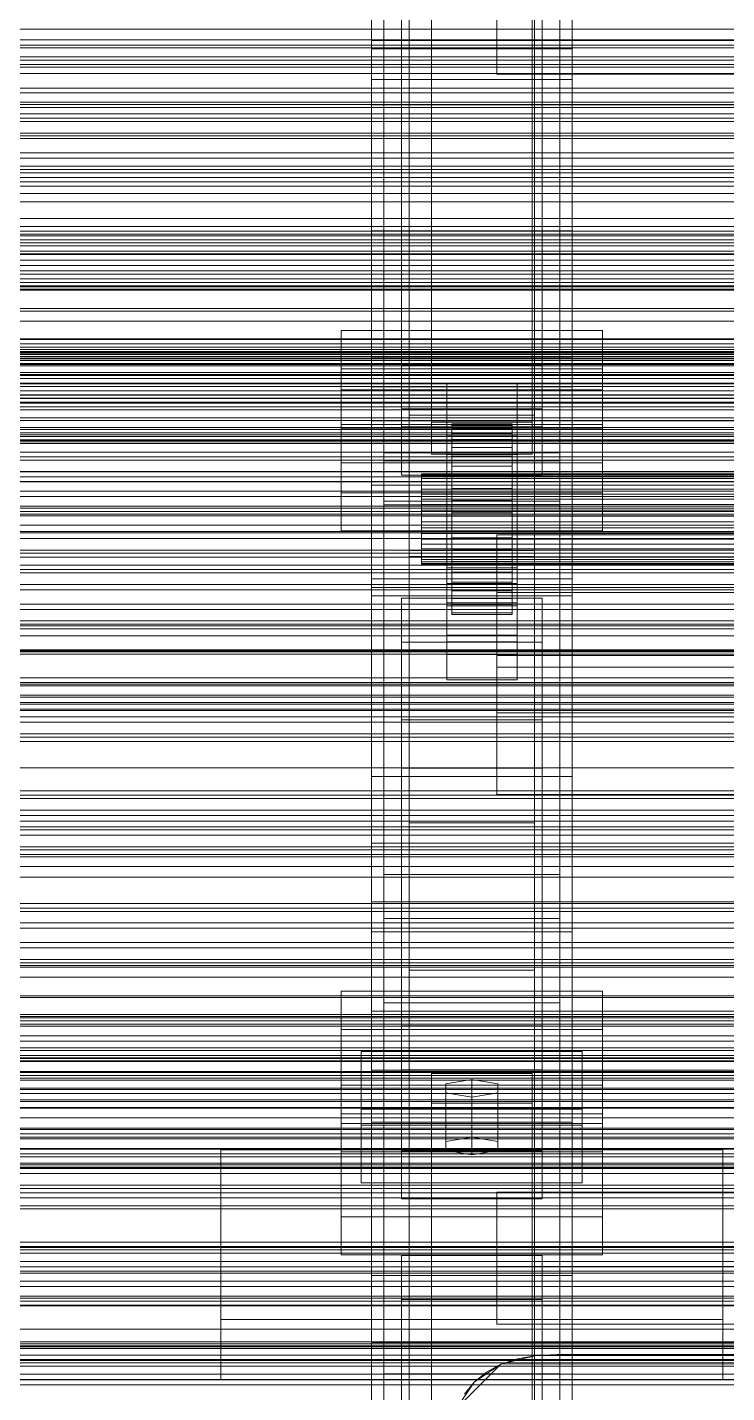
# Model space of a CAD drawing. Header units: millimetres. Extents: x -1970 to 59977, y -50268 to 6837.
# Drawn here: x -518.5 to -379.3, y -33222.6 to -32950.9 of the extents above; entities that cross this region are included whole.
import ezdxf

# ---------------------------------------------------------------- set-up
doc = ezdxf.new("R2010")
doc.units = ezdxf.units.MM
for name, color, linetype, lineweight in [('frontal_C01', 7, 'Continuous', 0), ('frontal_C02', 7, 'Continuous', 0), ('frontal_C03', 7, 'Continuous', 0), ('frontal_C03-dry', 7, 'Continuous', 0), ('frontal_mezcladora', 7, 'Continuous', 0), ('frontal_secador', 7, 'Continuous', 0)]:
    doc.layers.add(name, color=color, linetype=linetype, lineweight=lineweight)

msp = doc.modelspace()

# ---------------------------------------------------------------- linework, layer by layer
at = {"layer": 'frontal_C01'}
for p, q in [((-450, -33130.885), (-450, -32746.676)), ((-410, -32746.676), (-410, -33130.885)), ((-442.5, -33411.882), (-442.5, -32752.939)), ((-417.5, -32752.939), (-417.5, -33411.882)), ((-447.5, -33035.555), (-447.5, -32760.82)), ((-412.5, -32760.82), (-412.5, -33035.555)), ((-447.5, -33045.16), (-447.5, -32770.426)), ((-412.5, -33045.16), (-412.5, -32770.426)), ((-442.5, -33437.251), (-442.5, -32778.308)), ((-417.5, -33437.251), (-417.5, -32778.308)), ((-450, -32955.182), (-450, -32783.889)), ((-450, -33168.78), (-450, -32784.57)), ((-410, -32955.182), (-410, -32783.889)), ((-410, -33168.78), (-410, -32784.57)), ((-438, -33029.451), (-438, -32892.842)), ((-418, -32892.842), (-418, -33029.451)), ((-438, -32899.245), (-438, -33035.855)), ((-418, -33035.855), (-418, -32899.245)), ((-450, -32907.814), (-450, -32955.182)), ((-450, -33016.673), (-450, -32907.814)), ((-410, -32955.182), (-410, -32907.814)), ((-410, -32907.814), (-410, -33016.673)), ((-450, -32953.515), (-450, -32920.358)), ((-450, -32933.165), (-450, -32966.322)), ((-444, -32954.98), (-444, -32945.375)), ((-444, -33030.39), (-444, -32945.375)), ((-425, -32943.94), (-425, -32960.205)), ((-416, -32945.375), (-416, -32954.98)), ((-416, -32945.375), (-416, -33030.39)), ((-425, -32948.837), (-425, -32960.205)), ((450, -32953.515), (-450, -32953.515)), ((-450, -32953.515), (-450, -32966.322)), ((-450, -32955.182), (-410, -32955.182)), ((-450, -33064.041), (-450, -32955.182)), ((-416, -32954.98), (-444, -32954.98)), ((-444, -32954.98), (-444, -33039.995)), ((-416, -33039.995), (-416, -32954.98)), ((-410, -33064.041), (-410, -32955.182)), ((-425, -32960.205), (425, -32960.205)), ((-450, -32966.322), (450, -32966.322)), ((-410, -33016.673), (-450, -33016.673)), ((-450, -33016.673), (-450, -33064.041)), ((-450, -33400.882), (-450, -33016.673)), ((-410, -33064.041), (-410, -33016.673)), ((-410, -33016.673), (-410, -33400.882)), ((-435, -33025.662), (-435, -33021.82)), ((-435, -33021.82), (-421, -33021.82)), ((-435, -33061.609), (-435, -33021.82)), ((-421, -33021.82), (-421, -33025.662)), ((-421, -33021.82), (-421, -33061.609)), ((-456, -33043.543), (-456, -33023.052)), ((-456, -33023.052), (-404, -33023.052)), ((-456, -33030.631), (-456, -33023.052)), ((-404, -33023.052), (-404, -33043.543)), ((-404, -33023.052), (-404, -33030.631)), ((-421, -33025.662), (-435, -33025.662)), ((-435, -33025.662), (-435, -33065.451)), ((-421, -33065.451), (-421, -33025.662)), ((-450, -33042.024), (-450, -33029.217)), ((-450, -33029.217), (450, -33029.217)), ((-450, -33062.374), (-450, -33029.217)), ((-418, -33029.451), (-438, -33029.451)), ((-438, -33029.451), (-438, -33035.855)), ((-434, -33039.777), (-434, -33029.797)), ((-434, -33029.797), (-434, -33030.128)), ((-434, -33029.797), (-422, -33029.797)), ((-434, -33030.758), (-434, -33029.797)), ((-434, -33039.933), (-434, -33030.128)), ((-434, -33030.128), (-434, -33031.729)), ((-434, -33030.128), (-422, -33030.128)), ((-422, -33030.128), (-422, -33029.797)), ((-422, -33029.797), (-422, -33039.777)), ((-422, -33029.797), (-422, -33030.758)), ((-422, -33031.729), (-422, -33030.128)), ((-422, -33030.128), (-422, -33039.933)), ((-418, -33035.855), (-418, -33029.451)), ((-404, -33030.631), (-456, -33030.631)), ((-456, -33030.631), (-456, -33051.122)), ((-416, -33030.39), (-444, -33030.39)), ((-444, -33030.39), (-444, -33039.995)), ((-435, -33035.907), (-435, -33032.065)), ((-435, -33032.065), (-421, -33032.065)), ((-435, -33071.854), (-435, -33032.065)), ((-434, -33040.232), (-434, -33030.758)), ((-434, -33030.758), (-422, -33030.758)), ((-434, -33032.946), (-434, -33030.758)), ((-434, -33040.692), (-434, -33031.729)), ((-434, -33031.729), (-434, -33034.49)), ((-434, -33031.729), (-422, -33031.729)), ((-422, -33030.758), (-422, -33040.232)), ((-422, -33030.758), (-422, -33032.946)), ((-422, -33034.49), (-422, -33031.729)), ((-422, -33031.729), (-422, -33040.692)), ((-421, -33032.065), (-421, -33035.907)), ((-421, -33032.065), (-421, -33071.854)), ((-416, -33039.995), (-416, -33030.39)), ((-404, -33051.122), (-404, -33030.631)), ((-412.5, -33035.555), (-447.5, -33035.555)), ((-447.5, -33035.555), (-447.5, -33045.16)), ((-434, -33041.268), (-434, -33032.946)), ((-434, -33032.946), (-422, -33032.946)), ((-434, -33036.211), (-434, -33032.946)), ((-434, -33042), (-434, -33034.49)), ((-434, -33034.49), (-434, -33038.223)), ((-434, -33034.49), (-422, -33034.49)), ((-422, -33032.946), (-422, -33041.268)), ((-422, -33032.946), (-422, -33036.211)), ((-422, -33038.223), (-422, -33034.49)), ((-422, -33034.49), (-422, -33042)), ((-412.5, -33045.16), (-412.5, -33035.555)), ((-438, -33035.855), (-418, -33035.855)), ((-421, -33035.907), (-435, -33035.907)), ((-435, -33035.907), (-435, -33075.696)), ((-434, -33042.815), (-434, -33036.211)), ((-434, -33036.211), (-422, -33036.211)), ((-434, -33040.332), (-434, -33036.211)), ((-434, -33043.768), (-434, -33038.223)), ((-434, -33038.223), (-434, -33042.675)), ((-434, -33038.223), (-422, -33038.223)), ((-422, -33036.211), (-422, -33042.815)), ((-422, -33036.211), (-422, -33040.332)), ((-422, -33042.675), (-422, -33038.223)), ((-422, -33038.223), (-422, -33043.768)), ((-421, -33075.696), (-421, -33035.907)), ((-444, -33039.995), (-416, -33039.995)), ((-440, -33040.232), (-440, -33039.777)), ((-440, -33039.777), (-440, -33039.933)), ((-440, -33039.777), (440, -33039.777)), ((-440, -33039.933), (-440, -33040.692)), ((-440, -33039.933), (440, -33039.933)), ((-440, -33041.268), (-440, -33040.232)), ((-440, -33040.232), (440, -33040.232)), ((-440, -33040.692), (-440, -33042)), ((-440, -33040.692), (440, -33040.692)), ((-434, -33039.933), (-434, -33039.777)), ((-422, -33039.777), (-434, -33039.777)), ((-434, -33039.777), (-434, -33040.232)), ((-434, -33040.692), (-434, -33039.933)), ((-422, -33039.933), (-434, -33039.933)), ((-422, -33040.232), (-434, -33040.232)), ((-434, -33040.232), (-434, -33041.268)), ((-434, -33044.767), (-434, -33040.332)), ((-434, -33040.332), (-422, -33040.332)), ((-434, -33045.027), (-434, -33040.332)), ((-434, -33042), (-434, -33040.692)), ((-422, -33040.692), (-434, -33040.692)), ((-422, -33039.777), (-422, -33039.933)), ((-422, -33040.232), (-422, -33039.777)), ((-422, -33039.933), (-422, -33040.692)), ((-422, -33041.268), (-422, -33040.232)), ((-422, -33040.332), (-422, -33044.767)), ((-422, -33040.332), (-422, -33045.027)), ((-422, -33040.692), (-422, -33042)), ((-404, -33043.543), (-456, -33043.543)), ((-456, -33043.543), (-456, -33051.122)), ((450, -33042.024), (-450, -33042.024)), ((-450, -33042.024), (-450, -33075.181)), ((-440, -33042.815), (-440, -33041.268)), ((-440, -33041.268), (440, -33041.268)), ((-440, -33042), (-440, -33043.768)), ((-440, -33042), (440, -33042)), ((-440, -33044.767), (-440, -33042.815)), ((-440, -33042.815), (440, -33042.815)), ((-422, -33041.268), (-434, -33041.268)), ((-434, -33041.268), (-434, -33042.815)), ((-434, -33043.768), (-434, -33042)), ((-422, -33042), (-434, -33042)), ((-434, -33042.675), (-434, -33045.877)), ((-422, -33042.675), (-434, -33042.675)), ((-434, -33042.675), (-434, -33047.541)), ((-422, -33042.815), (-434, -33042.815)), ((-434, -33042.815), (-434, -33044.767)), ((-422, -33042.815), (-422, -33041.268)), ((-422, -33042), (-422, -33043.768)), ((-422, -33045.877), (-422, -33042.675)), ((-422, -33047.541), (-422, -33042.675)), ((-422, -33044.767), (-422, -33042.815)), ((-404, -33051.122), (-404, -33043.543)), ((-447.5, -33045.16), (-412.5, -33045.16)), ((-440, -33043.768), (-440, -33045.877)), ((-440, -33043.768), (440, -33043.768)), ((-440, -33046.991), (-440, -33044.767)), ((-440, -33044.767), (440, -33044.767)), ((-440, -33045.877), (-440, -33048.181)), ((440, -33045.877), (-440, -33045.877)), ((-434, -33045.877), (-434, -33043.768)), ((-422, -33043.768), (-434, -33043.768)), ((-422, -33044.767), (-434, -33044.767)), ((-434, -33044.767), (-434, -33046.991)), ((-434, -33046.991), (-434, -33045.027)), ((-434, -33045.027), (-422, -33045.027)), ((-434, -33049.975), (-434, -33045.027)), ((-434, -33045.877), (-422, -33045.877)), ((-434, -33048.181), (-434, -33045.877)), ((-422, -33043.768), (-422, -33045.877)), ((-422, -33046.991), (-422, -33044.767)), ((-422, -33045.027), (-422, -33046.991)), ((-422, -33045.027), (-422, -33049.975)), ((-422, -33045.877), (-422, -33048.181)), ((-440, -33049.335), (-440, -33046.991)), ((-440, -33046.991), (440, -33046.991)), ((-440, -33048.181), (-440, -33050.526)), ((-440, -33048.181), (440, -33048.181)), ((-422, -33046.991), (-434, -33046.991)), ((-434, -33046.991), (-434, -33049.335)), ((-434, -33048.181), (-434, -33047.541)), ((-434, -33047.541), (-434, -33052.49)), ((-434, -33047.541), (-422, -33047.541)), ((-434, -33050.526), (-434, -33048.181)), ((-422, -33048.181), (-434, -33048.181)), ((-422, -33049.335), (-422, -33046.991)), ((-422, -33052.49), (-422, -33047.541)), ((-422, -33047.541), (-422, -33048.181)), ((-422, -33048.181), (-422, -33050.526)), ((-456, -33051.122), (-404, -33051.122)), ((-440, -33051.64), (-440, -33049.335)), ((-440, -33049.335), (440, -33049.335)), ((-440, -33050.526), (-440, -33052.75)), ((-440, -33050.526), (440, -33050.526)), ((-440, -33053.748), (-440, -33051.64)), ((-440, -33051.64), (440, -33051.64)), ((-434, -33049.335), (-434, -33049.975)), ((-422, -33049.335), (-434, -33049.335)), ((-434, -33049.335), (-434, -33051.64)), ((-434, -33049.975), (-422, -33049.975)), ((-434, -33054.841), (-434, -33049.975)), ((-434, -33052.75), (-434, -33050.526)), ((-434, -33050.526), (-434, -33052.49)), ((-422, -33050.526), (-434, -33050.526)), ((-434, -33051.64), (-434, -33054.841)), ((-422, -33051.64), (-434, -33051.64)), ((-434, -33051.64), (-434, -33053.748)), ((-422, -33049.975), (-422, -33049.335)), ((-422, -33051.64), (-422, -33049.335)), ((-422, -33049.975), (-422, -33054.841)), ((-422, -33052.49), (-422, -33050.526)), ((-422, -33050.526), (-422, -33052.75)), ((-422, -33054.841), (-422, -33051.64)), ((-422, -33053.748), (-422, -33051.64)), ((-440, -33052.75), (-440, -33054.701)), ((-440, -33052.75), (440, -33052.75)), ((-440, -33055.517), (-440, -33053.748)), ((-440, -33053.748), (440, -33053.748)), ((-434, -33052.49), (-434, -33057.184)), ((-434, -33052.49), (-422, -33052.49)), ((-434, -33054.701), (-434, -33052.75)), ((-434, -33052.75), (-434, -33057.184)), ((-422, -33052.75), (-434, -33052.75)), ((-434, -33053.748), (-434, -33059.293)), ((-422, -33053.748), (-434, -33053.748)), ((-434, -33053.748), (-434, -33055.517)), ((-422, -33057.184), (-422, -33052.49)), ((-422, -33057.184), (-422, -33052.75)), ((-422, -33052.75), (-422, -33054.701)), ((-422, -33059.293), (-422, -33053.748)), ((-422, -33055.517), (-422, -33053.748)), ((-440, -33054.701), (-440, -33056.248)), ((-440, -33054.701), (440, -33054.701)), ((-440, -33056.825), (-440, -33055.517)), ((-440, -33055.517), (440, -33055.517)), ((-440, -33056.248), (-440, -33057.284)), ((-440, -33056.248), (440, -33056.248)), ((-440, -33057.583), (-440, -33056.825)), ((-440, -33056.825), (440, -33056.825)), ((-440, -33057.284), (-440, -33057.74)), ((-440, -33057.284), (440, -33057.284)), ((-434, -33056.248), (-434, -33054.701)), ((-434, -33054.701), (-434, -33061.305)), ((-422, -33054.701), (-434, -33054.701)), ((-434, -33054.841), (-422, -33054.841)), ((-434, -33059.293), (-434, -33054.841)), ((-434, -33055.517), (-434, -33063.026)), ((-422, -33055.517), (-434, -33055.517)), ((-434, -33055.517), (-434, -33056.825)), ((-434, -33057.284), (-434, -33056.248)), ((-434, -33056.248), (-434, -33064.57)), ((-422, -33056.248), (-434, -33056.248)), ((-434, -33056.825), (-434, -33065.787)), ((-422, -33056.825), (-434, -33056.825)), ((-434, -33056.825), (-434, -33057.583)), ((-434, -33057.184), (-434, -33061.305)), ((-434, -33057.184), (-422, -33057.184)), ((-434, -33057.74), (-434, -33057.284)), ((-434, -33057.284), (-434, -33066.758)), ((-422, -33057.284), (-434, -33057.284)), ((-422, -33061.305), (-422, -33054.701)), ((-422, -33054.701), (-422, -33056.248)), ((-422, -33054.841), (-422, -33059.293)), ((-422, -33063.026), (-422, -33055.517)), ((-422, -33056.825), (-422, -33055.517)), ((-422, -33064.57), (-422, -33056.248)), ((-422, -33056.248), (-422, -33057.284)), ((-422, -33065.787), (-422, -33056.825)), ((-422, -33057.583), (-422, -33056.825)), ((-422, -33061.305), (-422, -33057.184)), ((-422, -33066.758), (-422, -33057.284)), ((-422, -33057.284), (-422, -33057.74)), ((-440, -33057.74), (-440, -33057.583)), ((-440, -33057.583), (440, -33057.583)), ((-440, -33057.74), (440, -33057.74)), ((-435, -33073.175), (-435, -33058.447)), ((-435, -33058.447), (-421, -33058.447)), ((-435, -33066.025), (-435, -33058.447)), ((-434, -33057.583), (-434, -33067.388)), ((-422, -33057.583), (-434, -33057.583)), ((-434, -33057.583), (-434, -33057.74)), ((-434, -33057.74), (-434, -33067.719)), ((-422, -33057.74), (-434, -33057.74)), ((-434, -33059.293), (-422, -33059.293)), ((-434, -33063.026), (-434, -33059.293)), ((-422, -33067.388), (-422, -33057.583)), ((-422, -33057.74), (-422, -33057.583)), ((-422, -33067.719), (-422, -33057.74)), ((-422, -33059.293), (-422, -33063.026)), ((-421, -33058.447), (-421, -33073.175)), ((-421, -33058.447), (-421, -33066.025)), ((450, -33062.374), (-450, -33062.374)), ((-450, -33062.374), (-450, -33075.181)), ((-421, -33061.609), (-435, -33061.609)), ((-435, -33061.609), (-435, -33065.451)), ((-434, -33061.305), (-434, -33064.57)), ((-434, -33061.305), (-422, -33061.305)), ((-422, -33064.57), (-422, -33061.305)), ((-421, -33065.451), (-421, -33061.609)), ((-450, -33064.041), (-410, -33064.041)), ((-450, -33448.25), (-450, -33064.041)), ((-435, -33065.451), (-421, -33065.451)), ((-434, -33063.026), (-422, -33063.026)), ((-434, -33065.787), (-434, -33063.026)), ((-434, -33064.57), (-434, -33066.758)), ((-434, -33064.57), (-422, -33064.57)), ((-422, -33063.026), (-422, -33065.787)), ((-422, -33066.758), (-422, -33064.57)), ((-410, -33448.25), (-410, -33064.041)), ((-421, -33066.025), (-435, -33066.025)), ((-435, -33066.025), (-435, -33080.753)), ((-434, -33065.787), (-422, -33065.787)), ((-434, -33067.388), (-434, -33065.787)), ((-434, -33066.758), (-434, -33067.719)), ((-434, -33066.758), (-422, -33066.758)), ((-434, -33067.388), (-422, -33067.388)), ((-434, -33067.719), (-434, -33067.388)), ((-434, -33067.719), (-422, -33067.719)), ((-422, -33065.787), (-422, -33067.388)), ((-422, -33067.719), (-422, -33066.758)), ((-422, -33067.388), (-422, -33067.719)), ((-421, -33080.753), (-421, -33066.025)), ((-421, -33071.854), (-435, -33071.854)), ((-435, -33071.854), (-435, -33075.696)), ((-421, -33073.175), (-435, -33073.175)), ((-435, -33073.175), (-435, -33080.753)), ((-421, -33075.696), (-421, -33071.854)), ((-421, -33080.753), (-421, -33073.175)), ((-450, -33075.181), (450, -33075.181)), ((-435, -33075.696), (-421, -33075.696)), ((-425, -33092.188), (-425, -33075.923)), ((-425, -33075.923), (425, -33075.923)), ((-425, -33087.291), (-425, -33075.923)), ((-435, -33080.753), (-421, -33080.753)), ((-444, -33098.332), (-444, -33088.726)), ((-444, -33088.726), (-416, -33088.726)), ((-444, -33174.468), (-444, -33088.726)), ((425, -33087.291), (-425, -33087.291)), ((-425, -33087.291), (-425, -33103.556)), ((-416, -33088.726), (-416, -33098.332)), ((-416, -33088.726), (-416, -33174.468)), ((425, -33092.188), (-425, -33092.188)), ((-425, -33092.188), (-425, -33103.556)), ((-416, -33098.332), (-444, -33098.332)), ((-444, -33098.332), (-444, -33184.074)), ((-416, -33184.074), (-416, -33098.332)), ((-425, -33103.556), (425, -33103.556)), ((-410, -33130.885), (-450, -33130.885)), ((-450, -33130.885), (-450, -33168.78)), ((-450, -33515.094), (-450, -33130.885)), ((-410, -33168.78), (-410, -33130.885)), ((-410, -33130.885), (-410, -33515.094)), ((-447.5, -33154.635), (-447.5, -33145.03)), ((-447.5, -33145.03), (-412.5, -33145.03)), ((-447.5, -33419.764), (-447.5, -33145.03)), ((-412.5, -33145.03), (-412.5, -33154.635)), ((-412.5, -33145.03), (-412.5, -33419.764)), ((-412.5, -33154.635), (-447.5, -33154.635)), ((-447.5, -33429.369), (-447.5, -33154.635)), ((-412.5, -33429.369), (-412.5, -33154.635)), ((-456, -33187.622), (-456, -33167.131)), ((-456, -33167.131), (-404, -33167.131)), ((-456, -33174.71), (-456, -33167.131)), ((-404, -33167.131), (-404, -33187.622)), ((-404, -33167.131), (-404, -33174.71)), ((-450, -33168.78), (-410, -33168.78)), ((-450, -33552.989), (-450, -33168.78)), ((-410, -33552.989), (-410, -33168.78)), ((-480, -33208.062), (-480, -33174.265)), ((-480, -33174.265), (-380, -33174.265)), ((-480, -33220.062), (-480, -33174.265)), ((-404, -33174.71), (-456, -33174.71)), ((-456, -33174.71), (-456, -33195.201)), ((-416, -33174.468), (-444, -33174.468)), ((-444, -33174.468), (-444, -33184.074)), ((-416, -33184.074), (-416, -33174.468)), ((-404, -33195.201), (-404, -33174.71)), ((-380, -33174.265), (-380, -33208.062)), ((-380, -33174.265), (-380, -33220.062)), ((-444, -33184.074), (-416, -33184.074)), ((-404, -33187.622), (-456, -33187.622)), ((-456, -33187.622), (-456, -33195.201)), ((-404, -33195.201), (-404, -33187.622)), ((-456, -33195.201), (-404, -33195.201)), ((-380, -33208.062), (-480, -33208.062)), ((-480, -33208.062), (-480, -33220.062)), ((-380, -33220.062), (-380, -33208.062)), ((980, -33220.062), (-980, -33220.062)), ((-480, -33220.062), (-380, -33220.062))]:
    msp.add_line(p, q, dxfattribs=at)
at = {"layer": 'frontal_C02'}
for p, q in [((-450, -32961.292), (-450, -32804.93)), ((-410, -32961.292), (-410, -32804.93)), ((-450, -32923.039), (-450, -32961.292)), ((-450, -33022.409), (-450, -32923.039)), ((-410, -32961.292), (-410, -32923.039)), ((-410, -32923.039), (-410, -33022.409)), ((-444, -33018.078), (-444, -32933.727)), ((-416, -32933.727), (-416, -33018.078)), ((-447.5, -33119.485), (-447.5, -32937.781)), ((-412.5, -32937.781), (-412.5, -33119.485)), ((-444, -32942.495), (-444, -33026.846)), ((-416, -33026.846), (-416, -32942.495)), ((-450, -32943.599), (-450, -32991.416)), ((-450, -33099.961), (-450, -32943.599)), ((-410, -32991.416), (-410, -32943.599)), ((-410, -32943.599), (-410, -33099.961)), ((-447.5, -33128.253), (-447.5, -32946.549)), ((-412.5, -33128.253), (-412.5, -32946.549)), ((-450, -32961.292), (-410, -32961.292)), ((-450, -33060.662), (-450, -32961.292)), ((-410, -33060.662), (-410, -32961.292)), ((-450, -32991.416), (-410, -32991.416)), ((-450, -33147.778), (-450, -32991.416)), ((-410, -33147.778), (-410, -32991.416)), ((-456, -33029.902), (-456, -33011.197)), ((-456, -33011.197), (-404, -33011.197)), ((-456, -33018.848), (-456, -33011.197)), ((-404, -33011.197), (-404, -33029.902)), ((-404, -33011.197), (-404, -33018.848)), ((-404, -33018.848), (-456, -33018.848)), ((-456, -33018.848), (-456, -33037.553)), ((-416, -33018.078), (-444, -33018.078)), ((-444, -33018.078), (-444, -33026.846)), ((-416, -33026.846), (-416, -33018.078)), ((-404, -33037.553), (-404, -33018.848)), ((-410, -33022.409), (-450, -33022.409)), ((-450, -33022.409), (-450, -33060.662)), ((-450, -33373.127), (-450, -33022.409)), ((-410, -33060.662), (-410, -33022.409)), ((-410, -33022.409), (-410, -33373.127)), ((-444, -33026.846), (-416, -33026.846)), ((-442.5, -33056.197), (-442.5, -33026.875)), ((-442.5, -33026.875), (-417.5, -33026.875)), ((-442.5, -33026.875), (-442.5, -33109.208)), ((-417.5, -33026.875), (-417.5, -33056.197)), ((-417.5, -33109.208), (-417.5, -33026.875)), ((-404, -33029.902), (-456, -33029.902)), ((-456, -33029.902), (-456, -33037.553)), ((-417.5, -33028.053), (-442.5, -33028.053)), ((-442.5, -33028.053), (-442.5, -33055.019)), ((-442.5, -33560.475), (-442.5, -33028.053)), ((-417.5, -33055.019), (-417.5, -33028.053)), ((-417.5, -33028.053), (-417.5, -33560.475)), ((-404, -33037.553), (-404, -33029.902)), ((-456, -33037.553), (-404, -33037.553)), ((-447.5, -33045.92), (-447.5, -33037.152)), ((-447.5, -33037.152), (-412.5, -33037.152)), ((-447.5, -33218.856), (-447.5, -33037.152)), ((-412.5, -33037.152), (-412.5, -33045.92)), ((-412.5, -33037.152), (-412.5, -33218.856)), ((-412.5, -33045.92), (-447.5, -33045.92)), ((-447.5, -33227.624), (-447.5, -33045.92)), ((-412.5, -33227.624), (-412.5, -33045.92)), ((-425, -33066.756), (-425, -33051.909)), ((-425, -33051.909), (425, -33051.909)), ((-425, -33063.385), (-425, -33051.909)), ((-442.5, -33055.019), (-417.5, -33055.019)), ((-442.5, -33587.441), (-442.5, -33055.019)), ((-417.5, -33056.197), (-442.5, -33056.197)), ((-442.5, -33056.197), (-442.5, -33138.53)), ((-417.5, -33587.441), (-417.5, -33055.019)), ((-417.5, -33056.197), (-417.5, -33138.53)), ((-450, -33060.662), (-410, -33060.662)), ((-450, -33411.381), (-450, -33060.662)), ((-410, -33411.381), (-410, -33060.662)), ((-444, -33073.28), (-444, -33064.512)), ((-444, -33064.512), (-416, -33064.512)), ((-444, -33149.598), (-444, -33064.512)), ((425, -33063.385), (-425, -33063.385)), ((-425, -33063.385), (-425, -33078.232)), ((-416, -33064.512), (-416, -33073.28)), ((-416, -33064.512), (-416, -33149.598)), ((425, -33066.756), (-425, -33066.756)), ((-425, -33066.756), (-425, -33078.232)), ((-416, -33073.28), (-444, -33073.28)), ((-444, -33073.28), (-444, -33158.366)), ((-416, -33158.366), (-416, -33073.28)), ((-425, -33078.232), (425, -33078.232)), ((-410, -33099.961), (-450, -33099.961)), ((-450, -33099.961), (-450, -33147.778)), ((-450, -33199.331), (-450, -33099.961)), ((-410, -33147.778), (-410, -33099.961)), ((-410, -33099.961), (-410, -33199.331)), ((-417.5, -33109.208), (-442.5, -33109.208)), ((-442.5, -33109.208), (-442.5, -33138.53)), ((-417.5, -33138.53), (-417.5, -33109.208)), ((-450, -33124.933), (-450, -33113.242)), ((-450, -33113.242), (450, -33113.242)), ((-450, -33146.714), (-450, -33113.242)), ((-412.5, -33119.485), (-447.5, -33119.485)), ((-447.5, -33119.485), (-447.5, -33128.253)), ((-412.5, -33128.253), (-412.5, -33119.485)), ((450, -33124.933), (-450, -33124.933)), ((-450, -33124.933), (-450, -33158.405)), ((-447.5, -33128.253), (-412.5, -33128.253)), ((-442.5, -33138.53), (-417.5, -33138.53)), ((-456, -33161.422), (-456, -33142.717)), ((-456, -33142.717), (-404, -33142.717)), ((-456, -33150.367), (-456, -33142.717)), ((-404, -33142.717), (-404, -33161.422)), ((-404, -33142.717), (-404, -33150.367)), ((450, -33146.714), (-450, -33146.714)), ((-450, -33146.714), (-450, -33158.405)), ((-450, -33147.778), (-410, -33147.778)), ((-450, -33247.148), (-450, -33147.778)), ((-416, -33149.598), (-444, -33149.598)), ((-444, -33149.598), (-444, -33158.366)), ((-416, -33158.366), (-416, -33149.598)), ((-410, -33247.148), (-410, -33147.778)), ((-404, -33150.367), (-456, -33150.367)), ((-456, -33150.367), (-456, -33169.072)), ((-404, -33169.072), (-404, -33150.367)), ((-452, -33169.359), (-452, -33154.746)), ((-452, -33154.746), (-408, -33154.746)), ((-452, -33166.222), (-452, -33154.746)), ((-408, -33154.746), (-408, -33169.359)), ((-408, -33154.746), (-408, -33166.222)), ((-450, -33158.405), (450, -33158.405)), ((-444, -33158.366), (-416, -33158.366)), ((-438, -33164.975), (-438, -33159.13)), ((-438, -33159.13), (-418, -33159.13)), ((-438, -33297.034), (-438, -33159.13)), ((-430, -33160.299), (-435.196, -33161.176)), ((-424.804, -33161.176), (-430, -33160.299)), ((-430, -33171.775), (-430, -33160.299)), ((-418, -33159.13), (-418, -33164.975)), ((-418, -33159.13), (-418, -33297.034)), ((-404, -33161.422), (-456, -33161.422)), ((-456, -33161.422), (-456, -33169.072)), ((-435.196, -33161.176), (-435.196, -33162.929)), ((-435.196, -33172.652), (-435.196, -33161.176)), ((-435.196, -33162.929), (-430, -33163.806)), ((-435.196, -33174.405), (-435.196, -33162.929)), ((-430, -33163.806), (-424.804, -33162.929)), ((-424.804, -33162.929), (-424.804, -33161.176)), ((-424.804, -33172.652), (-424.804, -33161.176)), ((-424.804, -33174.405), (-424.804, -33162.929)), ((-404, -33169.072), (-404, -33161.422)), ((-418, -33164.975), (-438, -33164.975)), ((-438, -33164.975), (-438, -33302.879)), ((-430, -33163.806), (-430, -33175.282)), ((-418, -33302.879), (-418, -33164.975)), ((-408, -33166.222), (-452, -33166.222)), ((-452, -33166.222), (-452, -33180.835)), ((-408, -33180.835), (-408, -33166.222)), ((-456, -33169.072), (-404, -33169.072)), ((-408, -33169.359), (-452, -33169.359)), ((-452, -33169.359), (-452, -33180.835)), ((-408, -33180.835), (-408, -33169.359)), ((-435.196, -33172.652), (-430, -33171.775)), ((-435.196, -33174.405), (-435.196, -33172.652)), ((-430, -33171.775), (-424.804, -33172.652)), ((-424.804, -33172.652), (-424.804, -33174.405)), ((-430, -33175.282), (-435.196, -33174.405)), ((-424.804, -33174.405), (-430, -33175.282)), ((-452, -33180.835), (-408, -33180.835)), ((-425, -33197.541), (-425, -33182.694)), ((-425, -33182.694), (425, -33182.694)), ((-425, -33194.17), (-425, -33182.694)), ((-444, -33204.065), (-444, -33195.297)), ((-444, -33195.297), (-416, -33195.297)), ((-444, -33281.117), (-444, -33195.297)), ((425, -33194.17), (-425, -33194.17)), ((-425, -33194.17), (-425, -33209.017)), ((-416, -33195.297), (-416, -33204.065)), ((-416, -33195.297), (-416, -33281.117)), ((425, -33197.541), (-425, -33197.541)), ((-425, -33197.541), (-425, -33209.017)), ((-410, -33199.331), (-450, -33199.331)), ((-450, -33199.331), (-450, -33247.148)), ((-450, -33550.05), (-450, -33199.331)), ((-410, -33247.148), (-410, -33199.331)), ((-410, -33199.331), (-410, -33550.05)), ((-416, -33204.065), (-444, -33204.065)), ((-444, -33204.065), (-444, -33289.885)), ((-416, -33289.885), (-416, -33204.065)), ((-425, -33209.017), (425, -33209.017)), ((-450, -33224.303), (-450, -33212.613)), ((-450, -33212.613), (450, -33212.613)), ((-450, -33246.084), (-450, -33212.613)), ((-412.5, -33218.856), (-447.5, -33218.856)), ((-447.5, -33218.856), (-447.5, -33227.624)), ((-412.5, -33227.624), (-412.5, -33218.856))]:
    msp.add_line(p, q, dxfattribs=at)
at = {"layer": 'frontal_C03'}
for p, q in [((-1250, -32953.392), (1250, -32953.392)), ((1250, -32954.444), (-1250, -32954.444)), ((-1250, -32954.944), (1250, -32954.944)), ((1250, -32956.751), (-1250, -32956.751)), ((1250, -32957.405), (-1250, -32957.405)), ((1250, -32958.286), (-1250, -32958.286)), ((-1250, -32958.792), (1250, -32958.792)), ((-1250, -32960.059), (1250, -32960.059)), ((-1250, -32963.011), (1250, -32963.011)), ((-1250, -32963.907), (1250, -32963.907)), ((-1250, -32965.763), (1250, -32965.763)), ((-1250, -32966.227), (1250, -32966.227)), ((-1250, -32966.86), (1250, -32966.86)), ((1250, -32968.092), (-1250, -32968.092)), ((1250, -32968.974), (-1250, -32968.974)), ((1250, -32969.627), (-1250, -32969.627)), ((1250, -32971.935), (-1250, -32971.935)), ((-1250, -32972.992), (1250, -32972.992)), ((1250, -32975.844), (-1250, -32975.844)), ((1250, -32976.902), (-1250, -32976.902)), ((1250, -32979.209), (-1250, -32979.209)), ((1250, -32979.862), (-1250, -32979.862)), ((1250, -32980.744), (-1250, -32980.744)), ((1530, -32983.942), (-1530, -32983.942)), ((1530, -32988.942), (-1530, -32988.942)), ((1250, -32990.55), (-1250, -32990.55)), ((1250, -32991.431), (-1250, -32991.431)), ((1250, -32992.085), (-1250, -32992.085)), ((-1250, -32992.392), (1250, -32992.392)), ((-1250, -32993.19), (1250, -32993.19)), ((-1250, -32993.774), (1250, -32993.774)), ((1250, -32994.392), (-1250, -32994.392)), ((-1250, -32995.45), (1250, -32995.45)), ((-1250, -32996.112), (1250, -32996.112)), ((-1250, -32997.242), (1250, -32997.242)), ((1250, -32998.302), (-1250, -32998.302)), ((1250, -32999.359), (-1250, -32999.359)), ((-1250, -33000.961), (1250, -33000.961)), ((1250, -33001.667), (-1250, -33001.667)), ((1250, -33002.32), (-1250, -33002.32)), ((-1250, -33002.558), (1250, -33002.558)), ((1250, -33003.201), (-1250, -33003.201)), ((-1250, -33007.405), (1250, -33007.405)), ((-1250, -33009.36), (1250, -33009.36)), ((1250, -33013.008), (-1250, -33013.008)), ((-1268, -33015.378), (1268, -33015.378)), ((-1268, -33015.602), (1268, -33015.602)), ((-1268, -33015.767), (1268, -33015.767)), ((-1268, -33016.424), (1268, -33016.424)), ((1250, -33013.889), (-1250, -33013.889)), ((1250, -33014.543), (-1250, -33014.543)), ((-1250, -33015.005), (1250, -33015.005)), ((-1268, -33016.742), (1268, -33016.742)), ((-1268, -33017.788), (1268, -33017.788)), ((-1268, -33018.237), (1268, -33018.237)), ((1250, -33016.85), (-1250, -33016.85)), ((1250, -33017.186), (-1250, -33017.186)), ((-1250, -33017.907), (1250, -33017.907)), ((-1268, -33019.6), (1268, -33019.6)), ((-1268, -33020.15), (1268, -33020.15)), ((-1268, -33021.738), (1268, -33021.738)), ((1250, -33020.759), (-1250, -33020.759)), ((1250, -33021.817), (-1250, -33021.817)), ((1268, -33022.351), (-1268, -33022.351)), ((-1268, -33024.055), (1268, -33024.055)), ((-1268, -33024.69), (1268, -33024.69)), ((-1250, -33023.243), (1250, -33023.243)), ((1250, -33024.124), (-1250, -33024.124)), ((-1268, -33026.394), (1268, -33026.394)), ((-1268, -33027.007), (1268, -33027.007)), ((1250, -33024.778), (-1250, -33024.778)), ((-1250, -33025.502), (1250, -33025.502)), ((1250, -33025.659), (-1250, -33025.659)), ((-1268, -33028.595), (1268, -33028.595)), ((-1268, -33029.145), (1268, -33029.145)), ((-1268, -33030.508), (1268, -33030.508)), ((-1268, -33030.957), (1268, -33030.957)), ((-1268, -33032.003), (1268, -33032.003)), ((-1268, -33032.321), (1268, -33032.321)), ((-1250, -33031.559), (1250, -33031.559)), ((-1268, -33032.978), (1268, -33032.978)), ((-1268, -33033.143), (1268, -33033.143)), ((-1268, -33033.367), (1268, -33033.367)), ((-1250, -33033.74), (1250, -33033.74)), ((1250, -33035.465), (-1250, -33035.465)), ((1250, -33036.347), (-1250, -33036.347)), ((1250, -33037), (-1250, -33037)), ((1250, -33039.308), (-1250, -33039.308)), ((-1250, -33039.385), (1250, -33039.385)), ((-1250, -33040.365), (1250, -33040.365)), ((-1250, -33041.34), (1250, -33041.34)), ((1250, -33043.217), (-1250, -33043.217)), ((1250, -33044.274), (-1250, -33044.274)), ((-1250, -33046.187), (1250, -33046.187)), ((1250, -33046.582), (-1250, -33046.582)), ((1250, -33047.235), (-1250, -33047.235)), ((-1250, -33047.784), (1250, -33047.784)), ((1250, -33048.117), (-1250, -33048.117)), ((-1250, -33051.504), (1250, -33051.504)), ((-1250, -33052.633), (1250, -33052.633)), ((-1250, -33054.971), (1250, -33054.971)), ((-1250, -33055.555), (1250, -33055.555)), ((-1250, -33056.353), (1250, -33056.353)), ((1250, -33057.923), (-1250, -33057.923)), ((1250, -33058.804), (-1250, -33058.804)), ((1250, -33059.458), (-1250, -33059.458)), ((1250, -33061.765), (-1250, -33061.765)), ((-1250, -33062.823), (1250, -33062.823)), ((1250, -33065.675), (-1250, -33065.675)), ((1250, -33066.732), (-1250, -33066.732)), ((1250, -33069.039), (-1250, -33069.039)), ((1250, -33069.693), (-1250, -33069.693)), ((1250, -33070.574), (-1250, -33070.574)), ((-1500, -33074.787), (1500, -33074.787)), ((-1500, -33075.187), (1500, -33075.187)), ((1250, -33080.381), (-1250, -33080.381)), ((1250, -33081.262), (-1250, -33081.262)), ((1500, -33083.77), (-1500, -33083.77)), ((1250, -33081.915), (-1250, -33081.915)), ((1250, -33084.223), (-1250, -33084.223)), ((1500, -33086.595), (-1500, -33086.595)), ((1500, -33086.88), (-1500, -33086.88)), ((-1250, -33085.28), (1250, -33085.28)), ((1250, -33088.132), (-1250, -33088.132)), ((1250, -33089.19), (-1250, -33089.19)), ((1250, -33091.497), (-1250, -33091.497)), ((1250, -33092.151), (-1250, -33092.151)), ((1250, -33093.032), (-1250, -33093.032)), ((-1500, -33098.289), (1500, -33098.289)), ((1250, -33102.838), (-1250, -33102.838)), ((1250, -33103.72), (-1250, -33103.72)), ((1250, -33104.373), (-1250, -33104.373)), ((1500, -33108.893), (-1500, -33108.893)), ((1250, -33106.68), (-1250, -33106.68)), ((-1250, -33107.738), (1250, -33107.738)), ((1250, -33110.59), (-1250, -33110.59)), ((1250, -33111.647), (-1250, -33111.647)), ((1250, -33113.955), (-1250, -33113.955)), ((1250, -33114.608), (-1250, -33114.608)), ((1250, -33115.49), (-1250, -33115.49)), ((-1500, -33117.876), (1500, -33117.876)), ((1250, -33125.296), (-1250, -33125.296)), ((1250, -33126.177), (-1250, -33126.177)), ((1250, -33126.831), (-1250, -33126.831)), ((1250, -33129.138), (-1250, -33129.138)), ((-1250, -33130.195), (1250, -33130.195)), ((1250, -33133.048), (-1250, -33133.048)), ((1250, -33134.105), (-1250, -33134.105)), ((1250, -33136.412), (-1250, -33136.412)), ((1250, -33137.066), (-1250, -33137.066)), ((1250, -33137.947), (-1250, -33137.947)), ((1250, -33147.754), (-1250, -33147.754)), ((1250, -33148.635), (-1250, -33148.635)), ((1250, -33149.288), (-1250, -33149.288)), ((1250, -33151.596), (-1250, -33151.596)), ((-1250, -33152.653), (1250, -33152.653)), ((1250, -33155.505), (-1250, -33155.505)), ((1250, -33156.563), (-1250, -33156.563)), ((1250, -33158.87), (-1250, -33158.87)), ((1250, -33159.523), (-1250, -33159.523)), ((1250, -33160.405), (-1250, -33160.405)), ((1250, -33170.211), (-1250, -33170.211)), ((1250, -33171.092), (-1250, -33171.092)), ((1250, -33171.746), (-1250, -33171.746)), ((1250, -33174.053), (-1250, -33174.053)), ((-1250, -33175.111), (1250, -33175.111)), ((1250, -33177.963), (-1250, -33177.963)), ((1250, -33179.02), (-1250, -33179.02)), ((1250, -33181.328), (-1250, -33181.328)), ((1250, -33181.981), (-1250, -33181.981)), ((1250, -33182.862), (-1250, -33182.862)), ((1250, -33192.669), (-1250, -33192.669)), ((1250, -33193.55), (-1250, -33193.55)), ((1250, -33194.204), (-1250, -33194.204)), ((1530, -33198.434), (-1530, -33198.434)), ((1250, -33196.511), (-1250, -33196.511)), ((-1250, -33197.568), (1250, -33197.568)), ((1250, -33200.42), (-1250, -33200.42)), ((1530, -33203.434), (-1530, -33203.434)), ((1250, -33201.478), (-1250, -33201.478)), ((1250, -33203.785), (-1250, -33203.785)), ((1250, -33204.439), (-1250, -33204.439)), ((1250, -33205.32), (-1250, -33205.32)), ((-1250, -33212.477), (1250, -33212.477)), ((-1250, -33213.275), (1250, -33213.275)), ((-1250, -33213.859), (1250, -33213.859)), ((1250, -33215.126), (-1250, -33215.126)), ((1250, -33216.008), (-1250, -33216.008)), ((-1250, -33216.197), (1250, -33216.197)), ((1250, -33216.661), (-1250, -33216.661)), ((-1250, -33217.326), (1250, -33217.326)), ((1250, -33218.969), (-1250, -33218.969)), ((-1250, -33220.026), (1250, -33220.026)), ((-1250, -33221.046), (1250, -33221.046))]:
    msp.add_line(p, q, dxfattribs=at)
at = {"layer": 'frontal_C03-dry'}
for p, q in [((-1290, -32951.25), (1290, -32951.25)), ((-1250, -32972.5), (1250, -32972.5)), ((1250, -32978.5), (-1250, -32978.5)), ((1290, -32981.625), (-1290, -32981.625)), ((1250, -32982.5), (-1250, -32982.5)), ((-1290, -32985.625), (1290, -32985.625)), ((-1250, -33006.875), (1250, -33006.875)), ((1250, -33012.875), (-1250, -33012.875)), ((1290, -33016), (-1290, -33016)), ((1250, -33016.875), (-1250, -33016.875)), ((-1290, -33020), (1290, -33020)), ((-1250, -33041.25), (1250, -33041.25)), ((1250, -33047.25), (-1250, -33047.25)), ((1250, -33051.25), (-1250, -33051.25)), ((-1250, -33075.625), (1250, -33075.625)), ((1250, -33081.625), (-1250, -33081.625)), ((1250, -33085.625), (-1250, -33085.625)), ((-1250, -33110), (1250, -33110)), ((1250, -33116), (-1250, -33116)), ((1250, -33120), (-1250, -33120))]:
    msp.add_line(p, q, dxfattribs=at)
at = {"layer": 'frontal_mezcladora'}
for p, q in [((575, -33050), (-575, -33050)), ((-575, -33070), (575, -33070)), ((575, -33210), (-575, -33210))]:
    msp.add_line(p, q, dxfattribs=at)
at = {"layer": 'frontal_secador'}
for p, q in [((1300, -32996), (-1300, -32996)), ((-1400, -33000), (1400, -33000)), ((-1380, -33000), (1380, -33000)), ((-1300, -33000), (1300, -33000)), ((-1380, -33003), (1380, -33003)), ((-1300, -33016), (1300, -33016)), ((-1265, -33015), (1265, -33015)), ((-1265, -33018), (1265, -33018)), ((1300, -33020), (-1300, -33020)), ((-1265, -33072), (1265, -33072)), ((-1400, -33075), (1400, -33075)), ((-1265, -33075), (1265, -33075)), ((1250, -33137.611), (-1250, -33137.611)), ((1250, -33139.918), (-1250, -33139.918)), ((-1250, -33143.65), (1250, -33143.65)), ((1250, -33144), (-1250, -33144)), ((1250, -33147.382), (-1250, -33147.382)), ((-1250, -33148), (1250, -33148)), ((1250, -33149.689), (-1250, -33149.689)), ((1250, -33154), (-1250, -33154)), ((1250, -33154.545), (-1250, -33154.545)), ((1250, -33156), (-1250, -33156)), ((1250, -33156.144), (-1250, -33156.144)), ((1250, -33156.709), (-1250, -33156.709)), ((1250, -33158.686), (-1250, -33158.686)), ((1250, -33160), (-1250, -33160)), ((1320, -33162), (-1320, -33162)), ((1320, -33162.273), (-1320, -33162.273)), ((1320, -33163.072), (-1320, -33163.072)), ((1250, -33162), (-1250, -33162)), ((1320, -33164.343), (-1320, -33164.343)), ((1320, -33166), (-1320, -33166)), ((1250, -33164.651), (-1250, -33164.651)), ((1250, -33165.859), (-1250, -33165.859)), ((-1250, -33166), (1250, -33166)), ((1320, -33167.929), (-1320, -33167.929)), ((-1320, -33170), (1320, -33170)), ((-1250, -33170), (1250, -33170)), ((1320, -33172.071), (-1320, -33172.071)), ((1320, -33174), (-1320, -33174)), ((1250, -33174.141), (-1250, -33174.141)), ((1320, -33175.657), (-1320, -33175.657)), ((1320, -33176.928), (-1320, -33176.928)), ((1320, -33177.727), (-1320, -33177.727)), ((1320, -33178), (-1320, -33178)), ((1250, -33177.285), (-1250, -33177.285)), ((1250, -33178), (-1250, -33178)), ((1250, -33181.314), (-1250, -33181.314)), ((1250, -33183.856), (-1250, -33183.856)), ((1250, -33185.455), (-1250, -33185.455)), ((1250, -33186), (-1250, -33186)), ((1360, -33193.5), (-1360, -33193.5)), ((1360, -33194.863), (-1360, -33194.863)), ((1250, -33193.75), (-1250, -33193.75)), ((1360, -33198.859), (-1360, -33198.859)), ((1360, -33205.216), (-1360, -33205.216)), ((1360, -33213.5), (-1360, -33213.5)), ((1250, -33212.924), (-1250, -33212.924)), ((-424.22, -33216.98), (-433.02, -33225.78)), ((-424.22, -33216.98), (-429.5, -33220.5)), ((-427.08, -33218.52), (-424.22, -33216.98)), ((413, -33215), (-424.22, -33216.98)), ((-417.18, -33215.22), (-424.22, -33216.98)), ((-424.22, -33216.98), (-420.92, -33215.88)), ((-420.92, -33215.88), (-417.18, -33215.22)), ((-417.18, -33215.22), (-413, -33215)), ((413, -33215), (-417.18, -33215.22)), ((-413, -33215), (413, -33215)), ((-429.5, -33220.5), (-427.08, -33218.52)), ((-429.5, -33220.5), (-433.02, -33225.78)), ((-431.48, -33222.92), (-429.5, -33220.5))]:
    msp.add_line(p, q, dxfattribs=at)

doc.saveas('drawing.dxf')
